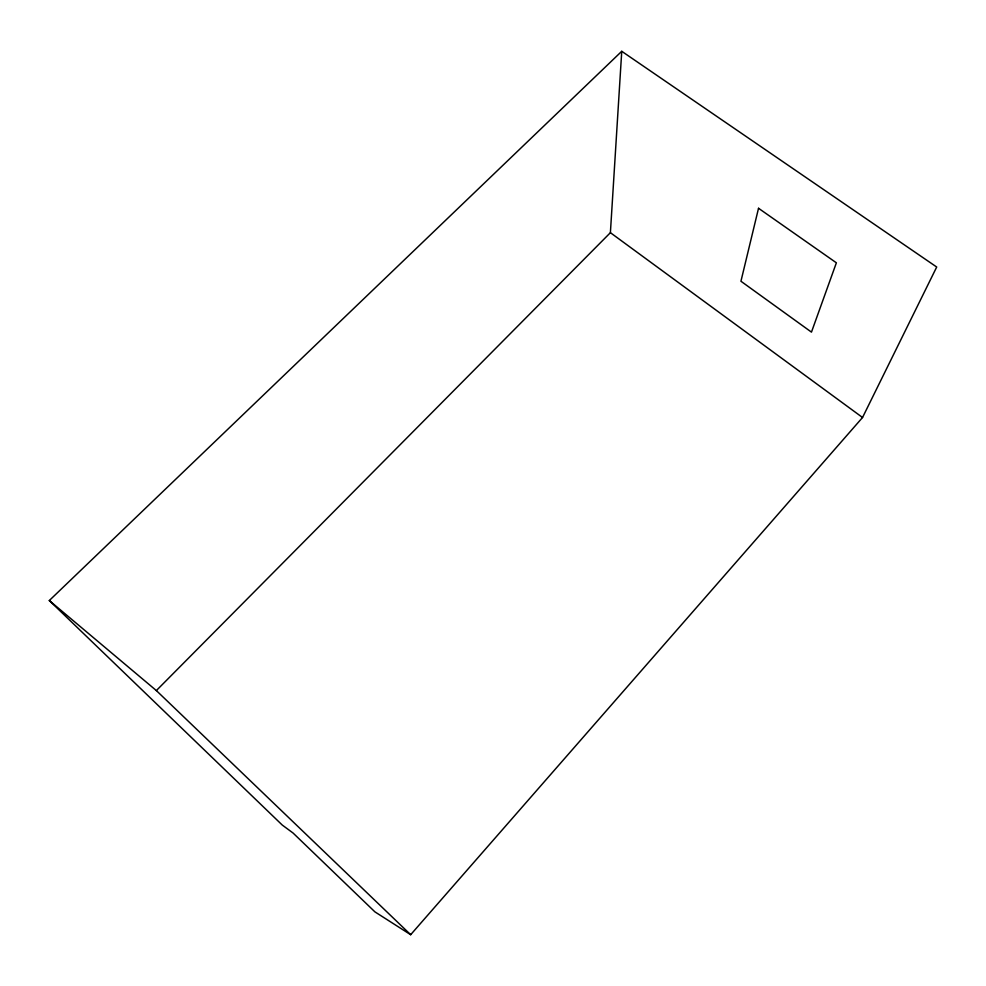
<?xml version="1.0" encoding="UTF-8"?>
<svg xmlns="http://www.w3.org/2000/svg" width="986" height="986" viewBox="0 0 986 986"><rect width="100%" height="100%" fill="white"/><g stroke="black" fill="none" stroke-linecap="round" stroke-linejoin="round"><path stroke-width="1.48" d="M49.3 600.536L156.355 690.57L610.396 232.684L621.747 51.297L936.7 267.021L862.54 417.497L410.669 934.703L374.914 911.865L293.089 833.047L282.267 825.06L49.3 600.536L621.747 51.297M610.396 232.684L862.54 417.497M156.355 690.57L410.669 934.703M758.53 208.28L740.942 281.244L811.466 332.122L836.375 262.806L758.53 208.28"/></g></svg>
